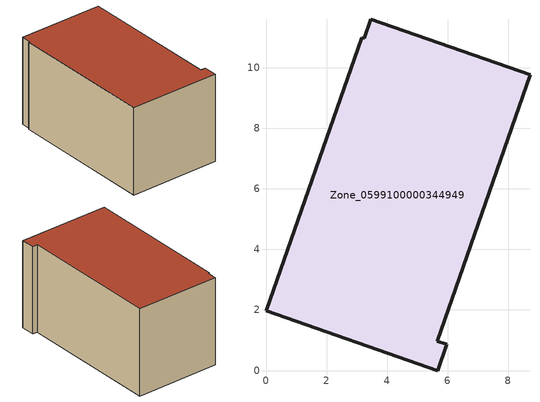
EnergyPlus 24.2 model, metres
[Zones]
Zone_0599100000344949
 floor ground (C_G): 3.24,10.98 3.46,11.6 8.73,9.77 5.66,0.97 5.98,0.86 5.68,0 0,1.97 3.16,11 z0
 wall outside (C_F): 5.68,0 5.98,0.86 5.66,0.97 8.73,9.77 3.46,11.6 3.24,10.98 3.16,11 0,1.97 5.68,0 z0:5.79
 roof outside (C_R): 3.46,11.6 3.24,10.98 3.16,11 0,1.97 5.68,0 5.98,0.86 5.66,0.97 8.73,9.77 z5.79
[BUILDING]
Pand.0599100000344949: North Axis=0; Terrain=City; Loads Convergence Tolerance Value=0.04; Temperature Convergence Tolerance Value=0.4; Solar Distribution=FullExterior; Maximum Number of Warmup Days=25; Minimum Number of Warmup Days=1
[Site:Location]
Rotterdam.The.Hague.AP_ZH_NLD Design_Conditions: Latitude=51.96; Longitude=4.45; Time Zone=1; Elevation=-4.5
[SITE:GROUNDTEMPERATURE:BUILDINGSURFACE]
18, 18, 18, 18, 18, 18, 18, 18, 18, 18, 18, 18
[MATERIAL] Thermal Absorptance=0.9; Solar Absorptance=0.7; Visible Absorptance=0.7
Name | Roughness | Thickness | Conductivity | Density | Specific Heat
G.TC.1992-2005 | MediumSmooth | 0.15 | 0.06 | 540 | 1210
F.TC.1992-2005 | Rough | 0.3 | 0.12 | 1920 | 840
R.TC.1992-2005 | MediumRough | 0.2 | 0.08 | 1500 | 1000
[CONSTRUCTION]
C_G: G.TC.1992-2005
C_F: F.TC.1992-2005
C_R: R.TC.1992-2005
[ZONE]
Zone_0599100000344949: Type=1; Multiplier=1; Ceiling Height=Autocalculate; Volume=Autocalculate; Floor Area=autocalculate; Part of Total Floor Area=Yes
[ZONEINFILTRATION:DESIGNFLOWRATE]
Infil_Zone_0599100000344949: Zone or ZoneList or Space or SpaceList=Zone_0599100000344949; Schedule=AlwaysOn; Design Flow Rate Calculation Method=Flow/Area; Flow Rate per Floor Area=0.0015; Constant Term Coefficient=1; Temperature Term Coefficient=0; Velocity Term Coefficient=0; Velocity Squared Term Coefficient=0
[HVACTEMPLATE:ZONE:IDEALLOADSAIRSYSTEM]
Zone_0599100000344949: Maximum Heating Supply Air Temperature=50; Minimum Cooling Supply Air Temperature=13; Maximum Heating Supply Air Humidity Ratio=0.0156; Minimum Cooling Supply Air Humidity Ratio=0.0077; Heating Limit=NoLimit; Cooling Limit=NoLimit; Dehumidification Control Type=ConstantSensibleHeatRatio; Cooling Sensible Heat Ratio=0.7; Dehumidification Setpoint=60; Humidification Control Type=None; Humidification Setpoint=30; Outdoor Air Method=None; Outdoor Air Flow Rate per Person=0.00944; Outdoor Air Flow Rate per Zone Floor Area=0; Outdoor Air Flow Rate per Zone=0; Demand Controlled Ventilation Type=None; Outdoor Air Economizer Type=NoEconomizer; Heat Recovery Type=None; Sensible Heat Recovery Effectiveness=0.7; Latent Heat Recovery Effectiveness=0.65
[ZONECONTROL:THERMOSTAT]
ThermostatControl_Zone_0599100000344949: Zone or ZoneList=Zone_0599100000344949; Control Type Schedule=DualSetpointControlType; Control 1=Thermostat_Zone_0599100000344949; Temperature Difference Between Cutout And Setpoint=0
[THERMOSTATSETPOINT:DUALSETPOINT]
Thermostat_Zone_0599100000344949: Heating Setpoint Temperature Schedule=HeatingSetpoint_Zone_0599100000344949; Cooling Setpoint Temperature Schedule=CoolingSetpoint_Zone_0599100000344949
[SCHEDULE:COMPACT]
HeatingSetpoint_Zone_0599100000344949: Through: 12/31, For: AllDays, Until: 24:00, 21
CoolingSetpoint_Zone_0599100000344949: Through: 12/31, For: AllDays, Until: 24:00, 24
DualSetpointControlType: Through: 12/31, For: AllDays, Until: 24:00, 4
AlwaysOn: Through: 12/31, For: AllDays, Until: 24:00, 1
